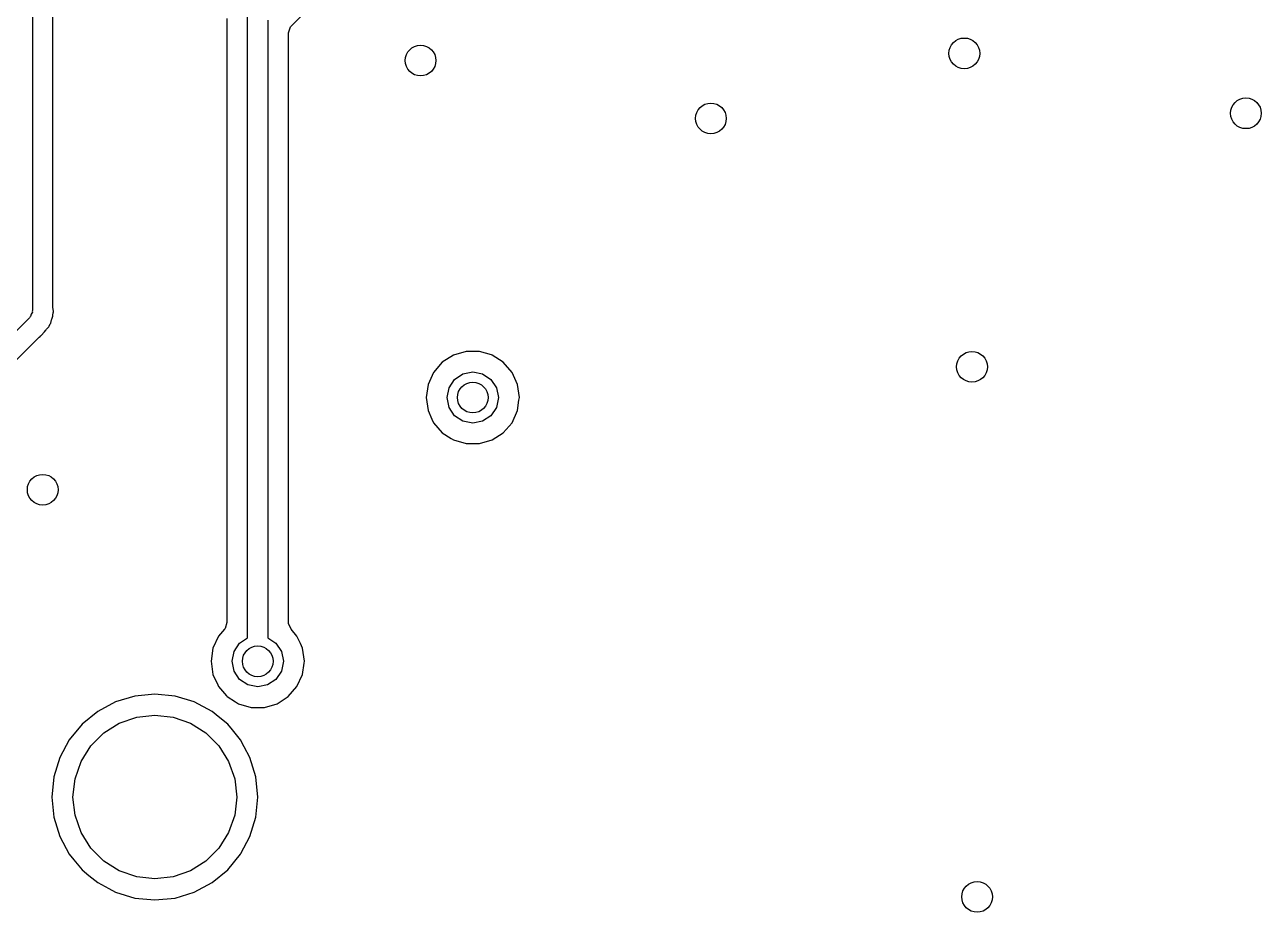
# Model space of a CAD drawing. Extents: x 100.3 to 185, y -144.7 to -85.3.
# Drawn here: x 108.82 to 120.9, y -106.12 to -97.46 of the extents above; entities that cross this region are included whole.
import ezdxf

# ---------------------------------------------------------------- set-up
doc = ezdxf.new("R2010")
doc.units = 0
doc.layers.add('BLACK', color=7, linetype='CONTINUOUS')

msp = doc.modelspace()

# ---------------------------------------------------------------- linework, layer by layer
at = {"layer": 'BLACK', "linetype": 'CONTINUOUS'}
for p, q in [((108.9, -95.8814), (108.9, -100.25)), ((109.1, -100.226), (109.1, -96.0055)), ((111.429, -97.4705), (111.9, -97)), ((110.799, -97.3993), (110.799, -103.297)), ((111, -103.447), (111, -97.375)), ((111.2, -97.4164), (111.2, -103.447)), ((111.4, -97.5405), (111.419, -97.4823)), ((111.4, -101.1), (111.4, -97.5405)), ((111.419, -97.4823), (111.429, -97.4705)), ((109.101, -100.233), (109.1, -100.226)), ((108.871, -100.321), (104.6, -104.591)), ((108.874, -100.314), (108.871, -100.321)), ((108.881, -100.309), (108.874, -100.314)), ((108.888, -100.287), (108.881, -100.309)), ((108.899, -100.266), (108.888, -100.287)), ((108.9, -100.25), (108.898, -100.258)), ((108.898, -100.258), (108.899, -100.266)), ((109.08, -100.373), (109.087, -100.342)), ((109.087, -100.342), (109.089, -100.336)), ((109.089, -100.336), (109.1, -100.306)), ((109.1, -100.296), (109.103, -100.274)), ((109.1, -100.306), (109.1, -100.296)), ((109.105, -100.264), (109.101, -100.233)), ((109.103, -100.274), (109.105, -100.264)), ((108.984, -100.494), (109.017, -100.458)), ((109.017, -100.458), (109.018, -100.457)), ((109.018, -100.457), (109.032, -100.443)), ((109.032, -100.443), (109.034, -100.44)), ((109.034, -100.44), (109.038, -100.434)), ((109.038, -100.434), (109.06, -100.411)), ((109.06, -100.411), (109.063, -100.402)), ((109.063, -100.402), (109.074, -100.382)), ((109.074, -100.382), (109.08, -100.373)), ((105.8, -103.675), (108.966, -100.509)), ((108.966, -100.509), (108.978, -100.5)), ((108.977, -100.499), (108.984, -100.494)), ((108.978, -100.5), (108.977, -100.499)), ((108.984, -100.494), (108.984, -100.494)), ((113.011, -100.686), (112.902, -100.756)), ((113.135, -100.649), (113.011, -100.686)), ((113.011, -100.686), (113.011, -100.686)), ((113.265, -100.649), (113.135, -100.649)), ((113.135, -100.649), (113.135, -100.649)), ((113.384, -100.684), (113.265, -100.649)), ((113.265, -100.649), (113.265, -100.649)), ((113.389, -100.686), (113.384, -100.684)), ((113.498, -100.756), (113.389, -100.686)), ((113.389, -100.686), (113.389, -100.686)), ((113.389, -100.686), (113.389, -100.686)), ((112.902, -100.756), (112.817, -100.854)), ((113.583, -100.854), (113.498, -100.756)), ((113.498, -100.756), (113.498, -100.756)), ((113.498, -100.756), (113.498, -100.756)), ((112.817, -100.854), (112.763, -100.972)), ((112.969, -101.004), (113.023, -100.923)), ((113.023, -100.923), (113.104, -100.869)), ((113.104, -100.869), (113.2, -100.85)), ((113.2, -100.85), (113.296, -100.869)), ((113.296, -100.869), (113.377, -100.923)), ((113.377, -100.923), (113.431, -101.004)), ((113.611, -100.914), (113.583, -100.854)), ((113.637, -100.972), (113.611, -100.914)), ((112.763, -100.972), (112.745, -101.1)), ((112.95, -101.1), (112.969, -101.004)), ((113.431, -101.004), (113.45, -101.1)), ((113.655, -101.1), (113.637, -100.972)), ((111.4, -103.297), (111.4, -101.1)), ((112.745, -101.1), (112.745, -101.1)), ((112.745, -101.1), (112.763, -101.228)), ((112.969, -101.196), (112.95, -101.1)), ((113.45, -101.1), (113.431, -101.196)), ((113.637, -101.228), (113.651, -101.126)), ((113.651, -101.126), (113.655, -101.1)), ((113.655, -101.1), (113.655, -101.1)), ((112.763, -101.228), (112.801, -101.311)), ((112.801, -101.311), (112.817, -101.346)), ((113.023, -101.277), (112.969, -101.196)), ((113.104, -101.331), (113.023, -101.277)), ((113.377, -101.277), (113.296, -101.331)), ((113.431, -101.196), (113.377, -101.277)), ((113.583, -101.346), (113.637, -101.228)), ((112.817, -101.346), (112.902, -101.444)), ((113.2, -101.35), (113.104, -101.331)), ((113.296, -101.331), (113.2, -101.35)), ((113.498, -101.444), (113.583, -101.346)), ((112.902, -101.444), (112.902, -101.444)), ((112.902, -101.444), (112.989, -101.5)), ((112.989, -101.5), (113.011, -101.514)), ((113.011, -101.514), (113.135, -101.55)), ((113.135, -101.55), (113.135, -101.55)), ((113.135, -101.55), (113.265, -101.55)), ((113.265, -101.55), (113.389, -101.514)), ((113.265, -101.55), (113.265, -101.55)), ((113.389, -101.514), (113.498, -101.444)), ((110.775, -103.362), (110.717, -103.429)), ((110.781, -103.355), (110.775, -103.362)), ((110.799, -103.297), (110.781, -103.355)), ((111.401, -103.305), (111.4, -103.297)), ((111.425, -103.362), (111.401, -103.305)), ((111.483, -103.429), (111.425, -103.362)), ((110.717, -103.429), (110.663, -103.547)), ((110.717, -103.429), (110.717, -103.429)), ((110.923, -103.498), (111, -103.447)), ((111.2, -103.447), (111.277, -103.498)), ((111.516, -103.5), (111.483, -103.429)), ((110.663, -103.547), (110.645, -103.675)), ((110.85, -103.675), (110.869, -103.579)), ((110.869, -103.579), (110.923, -103.498)), ((111.277, -103.498), (111.331, -103.579)), ((111.331, -103.579), (111.35, -103.675)), ((111.537, -103.547), (111.516, -103.5)), ((111.555, -103.675), (111.537, -103.547)), ((110.645, -103.675), (110.645, -103.675)), ((110.645, -103.675), (110.663, -103.803)), ((110.869, -103.771), (110.85, -103.675)), ((111.35, -103.675), (111.331, -103.771)), ((111.537, -103.803), (111.553, -103.692)), ((111.553, -103.692), (111.555, -103.675)), ((111.555, -103.675), (111.555, -103.675)), ((110.663, -103.803), (110.71, -103.905)), ((110.923, -103.852), (110.869, -103.771)), ((111.331, -103.771), (111.277, -103.852)), ((111.483, -103.921), (111.537, -103.803)), ((110.71, -103.905), (110.717, -103.921)), ((110.717, -103.921), (110.795, -104.011)), ((111.004, -103.906), (110.923, -103.852)), ((111.1, -103.925), (111.004, -103.906)), ((111.196, -103.906), (111.1, -103.925)), ((111.277, -103.852), (111.196, -103.906)), ((111.398, -104.019), (111.483, -103.921)), ((109.711, -104.071), (109.537, -104.164)), ((109.899, -104.014), (109.711, -104.071)), ((109.711, -104.071), (109.711, -104.071)), ((110.096, -103.995), (109.899, -104.014)), ((109.899, -104.014), (109.899, -104.014)), ((110.292, -104.014), (110.096, -103.995)), ((110.096, -103.995), (110.096, -103.995)), ((110.48, -104.071), (110.292, -104.014)), ((110.292, -104.014), (110.292, -104.014)), ((110.654, -104.164), (110.48, -104.071)), ((110.48, -104.071), (110.48, -104.071)), ((110.795, -104.011), (110.802, -104.019)), ((110.802, -104.019), (110.883, -104.071)), ((110.883, -104.071), (110.911, -104.089)), ((110.911, -104.089), (111.035, -104.126)), ((111.165, -104.126), (111.289, -104.089)), ((111.289, -104.089), (111.398, -104.019)), ((109.537, -104.164), (109.385, -104.289)), ((109.537, -104.164), (109.537, -104.164)), ((109.918, -104.22), (110.096, -104.2)), ((110.096, -104.2), (110.274, -104.22)), ((110.714, -104.213), (110.654, -104.164)), ((110.654, -104.164), (110.654, -104.164)), ((110.654, -104.164), (110.654, -104.164)), ((111.035, -104.126), (111.035, -104.126)), ((111.035, -104.126), (111.165, -104.126)), ((111.165, -104.126), (111.165, -104.126)), ((109.385, -104.289), (109.26, -104.441)), ((109.385, -104.289), (109.385, -104.289)), ((109.597, -104.374), (109.748, -104.279)), ((109.748, -104.279), (109.918, -104.22)), ((110.274, -104.22), (110.443, -104.279)), ((110.443, -104.279), (110.594, -104.374)), ((110.807, -104.289), (110.714, -104.213)), ((110.852, -104.345), (110.807, -104.289)), ((110.807, -104.289), (110.807, -104.289)), ((109.26, -104.441), (109.167, -104.615)), ((109.26, -104.441), (109.26, -104.441)), ((109.47, -104.501), (109.597, -104.374)), ((110.594, -104.374), (110.721, -104.501)), ((110.932, -104.441), (110.852, -104.345)), ((110.968, -104.51), (110.932, -104.441)), ((110.932, -104.441), (110.932, -104.441)), ((110.932, -104.441), (110.932, -104.441)), ((109.375, -104.653), (109.47, -104.501)), ((110.721, -104.501), (110.816, -104.653)), ((111.024, -104.615), (110.968, -104.51)), ((109.167, -104.615), (109.109, -104.804)), ((109.167, -104.615), (109.167, -104.615)), ((109.316, -104.822), (109.375, -104.653)), ((110.816, -104.653), (110.876, -104.822)), ((111.082, -104.804), (111.024, -104.615)), ((109.109, -104.804), (109.09, -105)), ((109.109, -104.804), (109.109, -104.804)), ((111.101, -105), (111.082, -104.804)), ((111.082, -104.804), (111.082, -104.804)), ((111.082, -104.804), (111.082, -104.804)), ((109.295, -105), (109.316, -104.822)), ((110.876, -104.822), (110.896, -105)), ((109.09, -105), (109.09, -105)), ((109.09, -105), (109.109, -105.196)), ((109.316, -105.178), (109.295, -105)), ((110.896, -105), (110.876, -105.178)), ((111.082, -105.196), (111.101, -105)), ((111.101, -105), (111.101, -105)), ((109.109, -105.196), (109.109, -105.196)), ((109.109, -105.196), (109.167, -105.385)), ((109.375, -105.347), (109.316, -105.178)), ((110.876, -105.178), (110.816, -105.347)), ((111.024, -105.385), (111.082, -105.196)), ((111.082, -105.196), (111.082, -105.196)), ((109.167, -105.385), (109.26, -105.559)), ((109.47, -105.499), (109.375, -105.347)), ((110.816, -105.347), (110.721, -105.499)), ((110.936, -105.55), (111.024, -105.385)), ((109.597, -105.626), (109.47, -105.499)), ((110.721, -105.499), (110.594, -105.626)), ((109.26, -105.559), (109.26, -105.559)), ((109.26, -105.559), (109.26, -105.559)), ((109.26, -105.559), (109.304, -105.612)), ((109.304, -105.612), (109.385, -105.711)), ((109.748, -105.721), (109.597, -105.626)), ((110.594, -105.626), (110.443, -105.721)), ((110.807, -105.711), (110.932, -105.559)), ((110.932, -105.559), (110.936, -105.55)), ((109.385, -105.711), (109.385, -105.711)), ((109.385, -105.711), (109.452, -105.766)), ((109.452, -105.766), (109.537, -105.836)), ((109.918, -105.78), (109.748, -105.721)), ((110.096, -105.8), (109.918, -105.78)), ((110.274, -105.78), (110.096, -105.8)), ((110.443, -105.721), (110.274, -105.78)), ((110.654, -105.836), (110.807, -105.711)), ((109.537, -105.836), (109.537, -105.836)), ((109.537, -105.836), (109.537, -105.836)), ((109.537, -105.836), (109.645, -105.894)), ((109.645, -105.894), (109.711, -105.929)), ((110.48, -105.929), (110.654, -105.836)), ((109.711, -105.929), (109.899, -105.986)), ((109.899, -105.986), (109.899, -105.986)), ((109.899, -105.986), (109.899, -105.986)), ((109.899, -105.986), (110.096, -106.005)), ((110.096, -106.005), (110.292, -105.986)), ((110.096, -106.005), (110.096, -106.005)), ((110.096, -106.005), (110.096, -106.005)), ((110.292, -105.986), (110.48, -105.929)), ((110.292, -105.986), (110.292, -105.986)), ((110.292, -105.986), (110.292, -105.986))]:
    msp.add_line(p, q, dxfattribs=at)
at = {"layer": 'BLACK'}
for centre in [(112.69, -97.81), (118, -97.74), (115.525, -98.375), (120.75, -98.325), (118.075, -100.8), (113.2, -101.1), (109, -102), (111.1, -103.675), (118.125, -105.975)]:
    msp.add_circle(centre, 0.15, dxfattribs=at)

doc.saveas('drawing.dxf')
